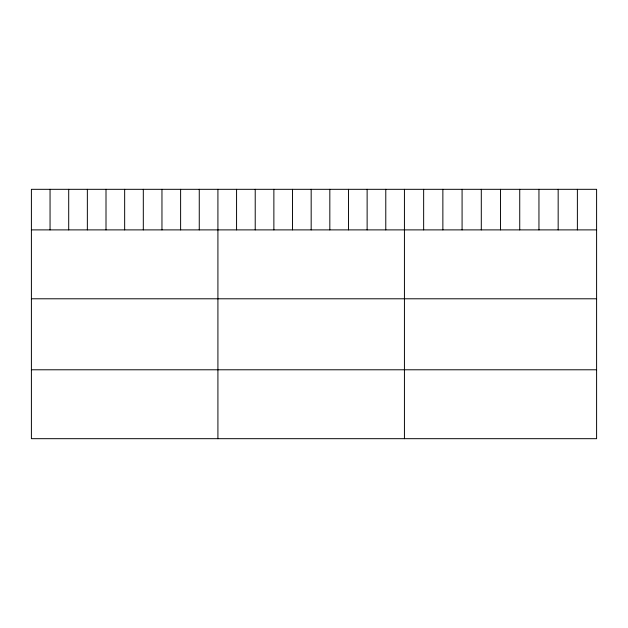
<?xml version="1.0" encoding="UTF-8"?>
<svg xmlns="http://www.w3.org/2000/svg" width="628" height="628" viewBox="0 0 628 628"><rect width="100%" height="100%" fill="white"/><g stroke="black" fill="none" stroke-linecap="round" stroke-linejoin="round"><path stroke-width="0.94" d="M596.6 229.887L596.6 438.682L31.4 438.682L31.4 189.318L596.6 189.318L596.6 229.887L31.4 229.887M31.4 298.787L596.6 298.787M31.4 369.782L596.6 369.782M577.383 189.318L577.383 229.887M558.166 189.318L558.166 229.887M538.95 189.318L538.95 229.887M519.733 189.318L519.733 229.887M500.516 189.318L500.516 229.887M481.299 189.318L481.299 229.887M462.082 189.318L462.082 229.887M442.866 189.318L442.866 229.887M423.649 189.318L423.649 229.887M404.432 189.318L404.432 438.682M385.78 189.318L385.78 229.887M367.129 189.318L367.129 229.887M348.477 189.318L348.477 229.887M329.826 189.318L329.826 229.887M311.174 189.318L311.174 229.887M292.522 189.318L292.522 229.887M273.871 189.318L273.871 229.887M255.219 189.318L255.219 229.887M236.568 189.318L236.568 229.887M217.916 189.318L217.916 438.682M199.264 189.318L199.264 229.887M180.613 189.318L180.613 229.887M161.961 189.318L161.961 229.887M143.31 189.318L143.31 229.887M124.658 189.318L124.658 229.887M106.006 189.318L106.006 229.887M87.355 189.318L87.355 229.887M68.703 189.318L68.703 229.887M50.052 189.318L50.052 229.887"/></g></svg>
